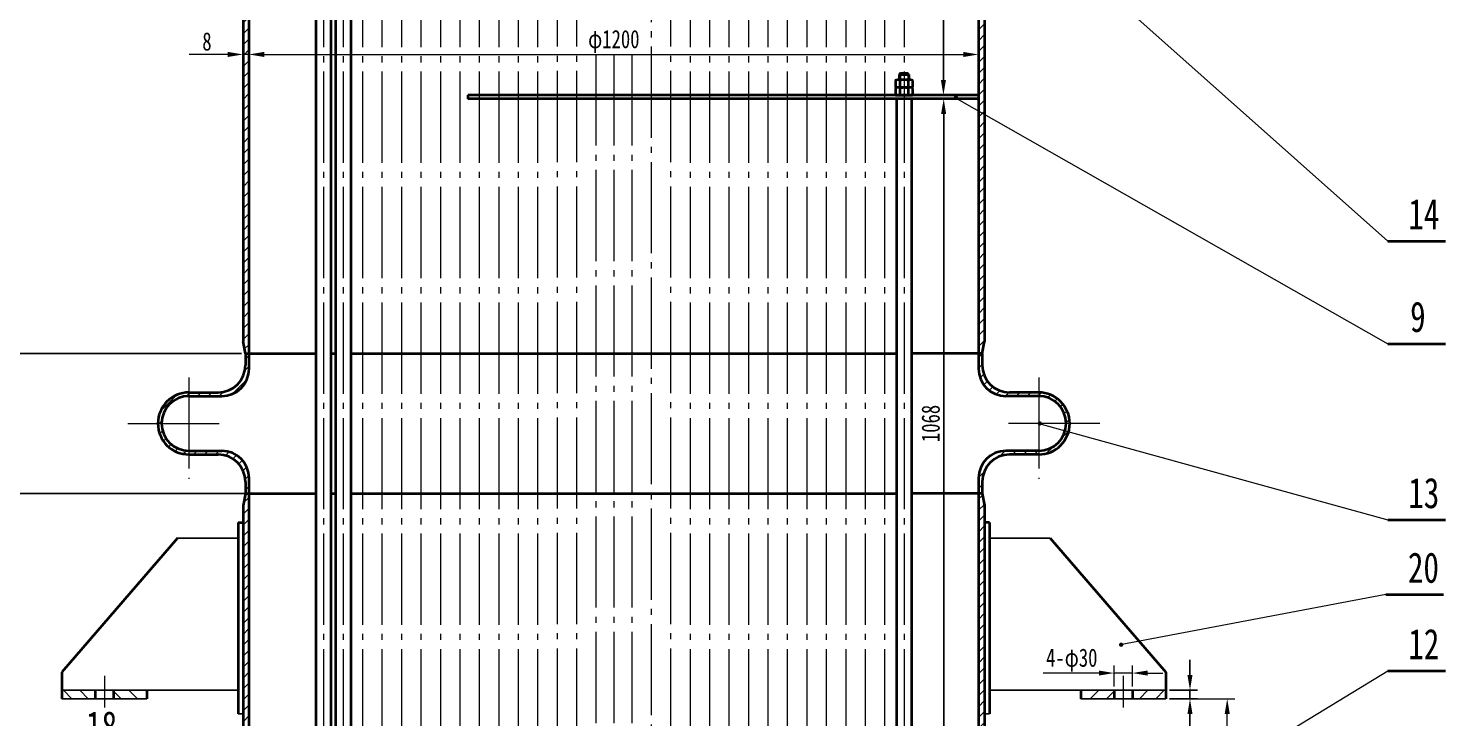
# Model space of a CAD drawing. Header units: millimetres. Extents: x 0 to 5940, y 0 to 8410.
# Drawn here: x 1224 to 3556, y 5176 to 6310 of the extents above; entities that cross this region are included whole.
import ezdxf

# ---------------------------------------------------------------- set-up
doc = ezdxf.new("R2010")
doc.units = ezdxf.units.MM
doc.header["$LTSCALE"] = 100
doc.linetypes.add('MYCENTER', pattern=[3.4, 1.5, -0.15, 0.1, -0.15, 1.5])
doc.layers.get('Defpoints').update_dxf_attribs({"lineweight": 5})
for name, color, linetype, lineweight in [('1', 7, 'Continuous', 35), ('2', 2, 'Continuous', 5), ('3', 3, 'MYCENTER', 5), ('6', 4, 'Continuous', 5)]:
    doc.layers.add(name, color=color, linetype=linetype, lineweight=lineweight)
doc.styles.add('HZTXT', font='SIMFANG.TTF', dxfattribs={"width": 0.75, "height": 30})
doc.dimstyles.new('ISO-25', dxfattribs={"dimtxt": 2.5, "dimasz": 2.5, "dimexe": 1.25, "dimexo": 0.625, "dimtad": 1, "dimdsep": 46, "dimtxsty": 'Standard', "dimcen": 2.5, "dimadec": 0, "dimazin": 0, "dimtfac": 1, "dimtmove": 0, "dimatfit": 3, "dimfxl": 0, "dimarcsym": 0})

# ---------------------------------------------------------------- blocks, each defined once
blk = doc.blocks.new('*D9')
at = {"layer": '6', "color": 0, "lineweight": -2}
for p, q in [((3135.3, 5246.3), (3135.3, 5271.3)), ((3101.7, 5221.3), (3147.8, 5221.3)), ((3101.7, 5207.3), (3147.8, 5207.3)), ((3135.3, 5221.3), (3135.3, 5207.3)), ((3135.3, 5182.3), (3135.3, 5119.6))]:
    blk.add_line(p, q, dxfattribs=at)
at = {"layer": '6', "color": 0}
for points in [[(3131.1, 5246.3), (3139.4, 5246.3), (3135.3, 5221.3)], [(3131.1, 5182.3), (3139.4, 5182.3), (3135.3, 5207.3)]]:
    blk.add_solid(points, dxfattribs=at)
at = {"layer": 'Defpoints', "color": 0}
for p in [(3095.5, 5221.3), (3095.5, 5207.3), (3135.3, 5221.3)]:
    blk.add_point(p, dxfattribs=at)
at = {"layer": '6', "color": 0, "insert": (3114, 5138.5), "char_height": 30, "attachment_point": 5, "rotation": 90, "style": 'HZTXT'}
blk.add_mtext('14', dxfattribs=at)
blk = doc.blocks.new('*D13')
at = {"layer": '6', "color": 0, "lineweight": -2}
for p, q in [((1581.2, 5545.2), (1110.9, 5545.2)), ((1123.4, 4219.2), (1123.4, 5520.2)), ((1177.4, 4194.2), (1110.9, 4194.2))]:
    blk.add_line(p, q, dxfattribs=at)
at = {"layer": '6', "color": 0}
for points in [[(1119.2, 5520.2), (1127.5, 5520.2), (1123.4, 5545.2)], [(1119.2, 4219.2), (1127.5, 4219.2), (1123.4, 4194.2)]]:
    blk.add_solid(points, dxfattribs=at)
at = {"layer": 'Defpoints', "color": 0}
for p in [(1123.4, 5545.2), (1587.5, 5545.2), (1183.7, 4194.2)]:
    blk.add_point(p, dxfattribs=at)
at = {"layer": '6', "color": 0, "insert": (1102.1, 4869.7), "char_height": 30, "attachment_point": 5, "rotation": 90, "style": 'HZTXT'}
blk.add_mtext('1351', dxfattribs=at)
blk = doc.blocks.new('*D14')
at = {"layer": '6', "color": 0, "lineweight": -2}
for p, q in [((1575.2, 5775.2), (1110.9, 5775.2)), ((1123.4, 5570.2), (1123.4, 5750.2)), ((1581.2, 5545.2), (1110.9, 5545.2))]:
    blk.add_line(p, q, dxfattribs=at)
at = {"layer": '6', "color": 0}
for points in [[(1119.2, 5750.2), (1127.5, 5750.2), (1123.4, 5775.2)], [(1119.2, 5570.2), (1127.5, 5570.2), (1123.4, 5545.2)]]:
    blk.add_solid(points, dxfattribs=at)
at = {"layer": 'Defpoints', "color": 0}
for p in [(1123.4, 5775.2), (1581.5, 5775.2), (1587.5, 5545.2)]:
    blk.add_point(p, dxfattribs=at)
at = {"layer": '6', "color": 0, "insert": (1102.1, 5660.2), "char_height": 30, "attachment_point": 5, "rotation": 90, "style": 'HZTXT'}
blk.add_mtext('230', dxfattribs=at)
blk = doc.blocks.new('*D15')
at = {"layer": '6', "color": 0, "lineweight": -2}
for p, q in [((1588.1, 7126.2), (1110.9, 7126.2)), ((1123.4, 5800.2), (1123.4, 7101.2)), ((1575.2, 5775.2), (1110.9, 5775.2))]:
    blk.add_line(p, q, dxfattribs=at)
at = {"layer": '6', "color": 0}
for points in [[(1119.2, 7101.2), (1127.5, 7101.2), (1123.4, 7126.2)], [(1119.2, 5800.2), (1127.5, 5800.2), (1123.4, 5775.2)]]:
    blk.add_solid(points, dxfattribs=at)
at = {"layer": 'Defpoints', "color": 0}
for p in [(1123.4, 7126.2), (1594.3, 7126.2), (1581.5, 5775.2)]:
    blk.add_point(p, dxfattribs=at)
at = {"layer": '6', "color": 0, "insert": (1102.1, 6450.7), "char_height": 30, "attachment_point": 5, "rotation": 90, "style": 'HZTXT'}
blk.add_mtext('1351', dxfattribs=at)
blk = doc.blocks.new('*D16')
at = {"layer": '2', "color": 0, "lineweight": -2}
for p, q in [((2671.1, 7126.2), (2742.2, 7126.2)), ((2729.7, 6225.2), (2729.7, 7101.2)), ((2685, 6200.2), (2742.2, 6200.2))]:
    blk.add_line(p, q, dxfattribs=at)
at = {"layer": '2', "color": 0}
for points in [[(2725.5, 7101.2), (2733.8, 7101.2), (2729.7, 7126.2)], [(2725.5, 6225.2), (2733.8, 6225.2), (2729.7, 6200.2)]]:
    blk.add_solid(points, dxfattribs=at)
at = {"layer": 'Defpoints', "color": 0}
for p in [(2664.9, 7126.2), (2729.7, 7126.2), (2678.7, 6200.2)]:
    blk.add_point(p, dxfattribs=at)
at = {"layer": '2', "color": 0, "insert": (2708.4, 6663.2), "char_height": 30, "attachment_point": 5, "rotation": 90, "style": 'HZTXT'}
blk.add_mtext('926', dxfattribs=at)
blk = doc.blocks.new('*D17')
at = {"layer": '2', "color": 0, "lineweight": -2}
for p, q in [((2683.6, 6194.2), (2742.6, 6194.2)), ((2730.1, 6169.2), (2730.1, 5151.2)), ((2433.7, 5126.2), (2742.6, 5126.2))]:
    blk.add_line(p, q, dxfattribs=at)
at = {"layer": '2', "color": 0}
for points in [[(2725.9, 6169.2), (2734.2, 6169.2), (2730.1, 6194.2)], [(2725.9, 5151.2), (2734.2, 5151.2), (2730.1, 5126.2)]]:
    blk.add_solid(points, dxfattribs=at)
at = {"layer": 'Defpoints', "color": 0}
for p in [(2677.4, 6194.2), (2427.5, 5126.2), (2730.1, 5126.2)]:
    blk.add_point(p, dxfattribs=at)
at = {"layer": '2', "color": 0, "insert": (2708.8, 5660.2), "char_height": 30, "attachment_point": 5, "rotation": 90, "style": 'HZTXT'}
blk.add_mtext('1068', dxfattribs=at)

msp = doc.modelspace()

# ---------------------------------------------------------------- hatches: boundary and pattern name
at = {"layer": '2'}
h = msp.add_hatch(dxfattribs=at)
h.set_pattern_fill('ANSI31', color=256, scale=4, style=0)
h.paths.add_polyline_path([(2797.475, 6061.918), (2787.475, 6061.918), (2787.475, 5775.167), (2793.475, 5775.167), (2797.475, 5795.167)])
h.paths.add_polyline_path([(2797.475, 6376.167), (2787.475, 6376.167), (2787.475, 6061.918), (2797.475, 6061.918)])
h = msp.add_hatch(dxfattribs=at)
h.set_pattern_fill('ANSI31', color=256, scale=4, style=0)
h.paths.add_polyline_path([(1587.475, 6004.479), (1577.475, 6004.479), (1577.475, 5795.167), (1581.475, 5775.167), (1587.475, 5775.167)])
h.paths.add_polyline_path([(1587.475, 6345.797), (1577.475, 6345.797), (1577.475, 6004.479), (1587.475, 6004.479)])
h = msp.add_hatch(dxfattribs=at)
h.set_pattern_fill('ANSI31', color=256, scale=4, style=0)
h.paths.add_polyline_path([(1542.475, 5615.167), (1488.475, 5615.167), (1488.475, 5609.167), (1536.475, 5609.167, -0.41421356), (1581.475, 5564.167), (1581.475, 5545.167), (1587.475, 5545.167), (1587.475, 5570.167, 0.41421356)])
h.paths.add_polyline_path([(1443.475, 5660.167), (1437.475, 5660.167, 0.41421356), (1488.475, 5609.167), (1488.475, 5615.167, -0.41421356)])
h.paths.add_polyline_path([(1488.475, 5705.167), (1488.475, 5711.167, 0.41421356), (1437.475, 5660.167), (1443.475, 5660.167, -0.41421356)])
h.paths.add_polyline_path([(1587.475, 5750.167), (1587.475, 5775.167), (1581.475, 5775.167), (1581.475, 5756.167, -0.41421356), (1536.475, 5711.167), (1488.475, 5711.167), (1488.475, 5705.167), (1542.475, 5705.167, 0.41421356)])
h = msp.add_hatch(dxfattribs=at)
h.set_pattern_fill('ANSI31', color=256, scale=4, style=0)
h.paths.add_polyline_path([(2793.475, 5756.167), (2793.475, 5775.167), (2787.475, 5775.167), (2787.475, 5750.167, 0.41421356), (2832.475, 5705.167), (2886.475, 5705.167), (2886.475, 5711.167), (2838.475, 5711.167, -0.41421356)])
h = msp.add_hatch(dxfattribs=at)
h.set_pattern_fill('ANSI31', color=256, scale=4, style=0)
h.paths.add_polyline_path([(2886.475, 5615.167), (2832.475, 5615.167, 0.41421356), (2787.475, 5570.167), (2787.475, 5545.167), (2793.475, 5545.167), (2793.475, 5564.167, -0.41421356), (2838.475, 5609.167), (2886.475, 5609.167)])
h.paths.add_polyline_path([(2937.475, 5660.167), (2931.475, 5660.167, -0.41421356), (2886.475, 5615.167), (2886.475, 5609.167, 0.41421356)])
h.paths.add_polyline_path([(2886.475, 5711.167), (2886.475, 5705.167, -0.41421356), (2931.475, 5660.167), (2937.475, 5660.167, 0.41421356)])
h = msp.add_hatch(dxfattribs=at)
h.set_pattern_fill('ANSI31', color=256, scale=4, style=0)
h.paths.add_polyline_path([(1587.475, 5545.167), (1581.475, 5545.167), (1577.475, 5525.167), (1577.475, 5334.57), (1587.475, 5334.57)])
h = msp.add_hatch(dxfattribs=at)
h.set_pattern_fill('ANSI31', color=256, scale=4, style=0)
h.paths.add_polyline_path([(2797.475, 5525.167), (2793.475, 5545.167), (2787.475, 5545.167), (2787.475, 5216.461), (2797.475, 5216.461)])
h = msp.add_hatch(dxfattribs=at)
h.set_pattern_fill('ANSI31', color=256, scale=4, style=0)
h.paths.add_polyline_path([(1587.475, 5334.57), (1577.475, 5334.57), (1577.475, 5037.173), (1587.475, 5032.701)])
h = msp.add_hatch(dxfattribs=at)
h.set_pattern_fill('ANSI31', color=256, scale=6, style=0)
h.set_pattern_definition([(135, (4374.95, 0), (13.470384, 13.470384), [])])
h.paths.add_polyline_path([(1419.475, 5207.303), (1419.475, 5221.303), (1364.475, 5221.303), (1364.475, 5207.303)])
h.paths.add_polyline_path([(1334.475, 5207.303), (1334.475, 5221.303), (1279.475, 5221.303), (1279.475, 5207.303)])
h = msp.add_hatch(dxfattribs=at)
h.set_pattern_fill('ANSI31', color=256, scale=4, style=0)
h.paths.add_polyline_path([(2797.475, 5216.461), (2787.475, 5216.461), (2787.475, 4687.692), (2797.475, 4687.692)])
h = msp.add_hatch(dxfattribs=at)
h.set_pattern_fill('ANSI31', color=256, scale=6, style=0)
h.paths.add_polyline_path([(3010.475, 5207.303), (3010.475, 5221.303), (2955.475, 5221.303), (2955.475, 5207.303)])
h.paths.add_polyline_path([(3095.475, 5207.303), (3095.475, 5221.303), (3040.475, 5221.303), (3040.475, 5207.303)])

# ---------------------------------------------------------------- linework, layer by layer
for p, q in [((1469.475, 5471.303), (1569.475, 5471.303)), ((2905.475, 5471.303), (2805.475, 5471.303)), ((1279.475, 5221.303), (1569.475, 5221.303)), ((1279.475, 5207.303), (1419.475, 5207.303)), ((3095.475, 5221.303), (2805.475, 5221.303)), ((3095.475, 5207.303), (2955.475, 5207.303)), ((1569.475, 5182.303), (1577.475, 5182.303)), ((2805.475, 5182.303), (2797.475, 5182.303))]:
    msp.add_line(p, q)
at = {"layer": '1'}
for p, q in [((1697.573, 4160.167), (1697.573, 7163.167)), ((1722.573, 4157.167), (1722.573, 7163.167)), ((1729.573, 7163.167), (1729.573, 4157.167)), ((1754.573, 7163.167), (1754.573, 4157.167)), ((1577.475, 7037.667), (1577.475, 5795.167)), ((1587.475, 5750.167), (1587.475, 7037.667)), ((2787.475, 6376.167), (2787.475, 5750.167)), ((2797.475, 6376.167), (2797.475, 5795.167)), ((2658.877, 6236.167), (2656.877, 6234.167)), ((2656.877, 6234.167), (2656.877, 6226.167)), ((2672.877, 6234.167), (2672.877, 6226.167)), ((1947.475, 6200.167), (1947.475, 6194.167)), ((2677.377, 6200.167), (1947.475, 6200.167)), ((2677.377, 6194.167), (1947.475, 6194.167)), ((2652.377, 6194.167), (2652.377, 4157.167)), ((2787.475, 6200.167), (2677.377, 6200.167)), ((2787.475, 6194.167), (2677.377, 6194.167)), ((2677.377, 6194.167), (2677.377, 4157.167)), ((3460.873, 5960.217), (3555.873, 5960.217)), ((1581.475, 5775.167), (1577.475, 5795.167)), ((2793.475, 5775.167), (2797.475, 5795.167)), ((3460.873, 5791.383), (3555.873, 5791.383)), ((1581.475, 5775.167), (1697.573, 5775.167)), ((1581.475, 5775.167), (1581.475, 5756.167)), ((1722.573, 5775.167), (1729.573, 5775.167)), ((1754.573, 5775.167), (2652.377, 5775.167)), ((2793.475, 5775.167), (2677.377, 5775.167)), ((2793.475, 5775.167), (2793.475, 5756.167)), ((1488.475, 5711.167), (1536.475, 5711.167)), ((1488.475, 5705.167), (1542.475, 5705.167)), ((2886.475, 5705.167), (2832.475, 5705.167)), ((2886.475, 5711.167), (2838.475, 5711.167)), ((1488.475, 5615.167), (1542.475, 5615.167)), ((1488.475, 5609.167), (1536.475, 5609.167)), ((2886.475, 5615.167), (2832.475, 5615.167)), ((2886.475, 5609.167), (2838.475, 5609.167)), ((1581.475, 5564.167), (1581.475, 5545.167)), ((1587.475, 5545.167), (1587.475, 5570.167)), ((2787.475, 5570.167), (2787.475, 4282.667)), ((2793.475, 5564.167), (2793.475, 5545.167)), ((1581.475, 5545.167), (1577.475, 5525.167)), ((1581.475, 5545.167), (1697.573, 5545.167)), ((1587.475, 4269.167), (1587.475, 5545.167)), ((1722.573, 5545.167), (1729.573, 5545.167)), ((1754.573, 5545.167), (2652.377, 5545.167)), ((2793.475, 5545.167), (2677.377, 5545.167)), ((2793.475, 5545.167), (2797.475, 5525.167)), ((1577.475, 5525.167), (1577.475, 4269.167)), ((2797.475, 5525.167), (2797.475, 4282.667)), ((1569.475, 5497.303), (1569.475, 5182.303)), ((1569.475, 5497.303), (1577.475, 5497.303)), ((2805.475, 5497.303), (2797.475, 5497.303)), ((2805.475, 5497.303), (2805.475, 5182.303)), ((3460.873, 5501.574), (3555.873, 5501.574)), ((1469.475, 5471.303), (1279.475, 5251.303)), ((2905.475, 5471.303), (3095.475, 5251.303)), ((3457.244, 5378.855), (3552.244, 5378.855)), ((1279.475, 5251.303), (1279.475, 5207.303)), ((3095.475, 5251.303), (3095.475, 5207.303)), ((3460.873, 5253.056), (3555.873, 5253.056)), ((1334.475, 5221.303), (1334.475, 5207.303)), ((1364.475, 5221.303), (1364.475, 5207.303)), ((1419.475, 5221.303), (1419.475, 5207.303)), ((2955.475, 5221.303), (2955.475, 5207.303)), ((3010.475, 5221.303), (3010.475, 5207.303)), ((3040.475, 5221.303), (3040.475, 5207.303))]:
    msp.add_line(p, q, dxfattribs=at)
at = {"layer": '1', "ltscale": 0.5}
for p, q in [((2654.489, 6226.167), (2675.264, 6226.167)), ((2656.877, 6234.167), (2672.877, 6234.167)), ((2658.877, 6236.167), (2670.877, 6236.167)), ((2672.877, 6234.167), (2670.877, 6236.167)), ((2651.027, 6224.167), (2651.027, 6213.167)), ((2651.027, 6213.167), (2678.727, 6213.167)), ((2651.027, 6213.167), (2678.727, 6213.167)), ((2651.027, 6211.167), (2651.027, 6200.167)), ((2654.489, 6213.167), (2675.264, 6213.167)), ((2657.952, 6224.167), (2657.952, 6213.167)), ((2657.952, 6211.167), (2657.952, 6200.167)), ((2671.802, 6224.167), (2671.802, 6213.167)), ((2671.802, 6211.167), (2671.802, 6200.167)), ((2678.727, 6224.167), (2678.727, 6213.167)), ((2678.727, 6211.167), (2678.727, 6200.167)), ((2651.027, 6200.167), (2678.727, 6200.167)), ((2651.027, 6200.167), (2678.727, 6200.167))]:
    msp.add_line(p, q, dxfattribs=at)
at = {"layer": '1', "const_width": 3.5}
for points in [[(2748.521, 6196.389, 1), (2752.021, 6196.389, 1)], [(2886.475, 5660.167, 1), (2889.975, 5660.167, 1)], [(3020.221, 5296.199, 1), (3023.721, 5296.199, 1)]]:
    msp.add_lwpolyline(points, format="xyb", close=True, dxfattribs=at)
at = {"layer": '1'}
for centre, radius, start, end in [((1536.475, 5756.167), 45, 270, 0), ((1542.475, 5750.167), 45, 270, 0), ((2832.475, 5750.167), 45, 180, 270), ((2838.475, 5756.167), 45, 180, 270), ((1488.475, 5660.167), 51, 90, 270), ((1488.475, 5660.167), 45, 90, 270), ((2886.475, 5660.167), 51, 270, 90), ((2886.475, 5660.167), 45, 270, 90), ((1536.475, 5564.167), 45, 360, 90), ((1542.475, 5570.167), 45, 0, 90), ((2832.475, 5570.167), 45, 90, 180), ((2838.475, 5564.167), 45, 90, 180)]:
    msp.add_arc(centre, radius, start, end, dxfattribs=at)
at = {"layer": '1', "ltscale": 0.5, "extrusion": (0, 0, -1)}
for centre, major_axis, ratio in [((2654.489, 6224.167), (-3.462, 0), 0.57761733), ((2664.877, 6224.167), (-6.925, 0), 0.28880866), ((2675.264, 6224.167), (-3.462, 0), 0.57761733), ((2654.489, 6211.167), (-3.462, 0), 0.57761733), ((2664.877, 6211.167), (-6.925, 0), 0.28880866), ((2675.264, 6211.167), (-3.462, 0), 0.57761733)]:
    msp.add_ellipse(centre, major_axis=major_axis, ratio=ratio, start_param=0, end_param=3.14159265, dxfattribs=at)
at = {"layer": '2'}
for p, q in [((2886.475, 6470.874), (3460.873, 5960.217)), ((2748.521, 6196.389), (3460.873, 5791.383)), ((2886.475, 5660.167), (3460.873, 5501.574)), ((3457.244, 5378.855), (3020.221, 5296.199)), ((3210.18, 5100.761), (3460.873, 5253.056))]:
    msp.add_line(p, q, dxfattribs=at)
at = {"layer": '3'}
for p, q in [((1710.073, 7189.138), (1710.073, 4129.169)), ((1742.073, 7189.138), (1742.073, 4129.169)), ((1774.073, 7189.138), (1774.073, 4129.169)), ((1806.073, 7189.138), (1806.073, 4129.169)), ((1838.073, 7189.138), (1838.073, 4129.169)), ((1870.073, 7189.138), (1870.073, 4129.169)), ((1902.073, 7189.138), (1902.073, 4129.169)), ((1934.073, 7189.138), (1934.073, 4129.169)), ((1966.073, 7189.138), (1966.073, 4129.169)), ((1998.073, 7189.138), (1998.073, 4129.169)), ((2030.073, 7189.138), (2030.073, 4129.169)), ((2062.073, 7189.138), (2062.073, 4129.169)), ((2094.058, 7190.136), (2094.058, 4130.167)), ((2126.058, 7190.136), (2126.058, 4130.167)), ((2280.893, 7190.136), (2280.893, 4130.167)), ((2312.877, 7189.138), (2312.877, 4129.169)), ((2344.877, 7189.138), (2344.877, 4129.169)), ((2376.877, 7189.138), (2376.877, 4129.169)), ((2408.877, 7189.138), (2408.877, 4129.169)), ((2440.877, 7189.138), (2440.877, 4129.169)), ((2472.877, 7189.138), (2472.877, 4129.169)), ((2504.877, 7189.138), (2504.877, 4129.169)), ((2536.877, 7189.138), (2536.877, 4129.169)), ((2568.877, 7189.138), (2568.877, 4129.169)), ((2600.877, 7189.138), (2600.877, 4129.169)), ((2632.877, 7189.138), (2632.877, 4129.169)), ((2664.877, 7189.138), (2664.877, 4129.169)), ((2248.893, 6470.231), (2248.893, 4130.167)), ((2158.058, 6267.163), (2158.058, 4130.167)), ((2187.475, 6267.163), (2187.475, 3401.698)), ((2216.893, 6267.163), (2216.893, 4130.167)), ((1488.475, 5735.958), (1488.475, 5569.167)), ((2886.475, 5735.958), (2886.475, 5569.167)), ((1388.144, 5660.167), (1539.572, 5660.167)), ((2986.806, 5660.167), (2835.378, 5660.167)), ((1349.475, 5245.041), (1349.475, 5192.766)), ((3025.475, 5245.041), (3025.475, 5192.766))]:
    msp.add_line(p, q, dxfattribs=at)
at = {"layer": '6'}
for p, q in [((2787.475, 6273.413), (2787.475, 6279.663)), ((1552.475, 6267.163), (1488.827, 6267.163)), ((1587.475, 6267.163), (1577.475, 6267.163)), ((1612.475, 6267.163), (2762.475, 6267.163)), ((2658.877, 6236.167), (2658.877, 6226.167)), ((2670.877, 6236.167), (2670.877, 6226.167)), ((2985.475, 5249.592), (2893.743, 5249.592)), ((3010.475, 5227.553), (3010.475, 5262.092)), ((3040.475, 5249.592), (3010.475, 5249.592)), ((3040.475, 5227.553), (3040.475, 5262.092)), ((3065.475, 5249.592), (3090.475, 5249.592)), ((3101.725, 5207.303), (3209.051, 5207.303)), ((3196.551, 3994.518), (3196.551, 5182.303))]:
    msp.add_line(p, q, dxfattribs=at)
for points in [[(1552.475, 6271.33), (1552.475, 6262.997), (1577.475, 6267.163)], [(1612.475, 6271.33), (1612.475, 6262.997), (1587.475, 6267.163)], [(2762.475, 6271.33), (2762.475, 6262.997), (2787.475, 6267.163)], [(2985.475, 5253.759), (2985.475, 5245.426), (3010.475, 5249.592)], [(3065.475, 5253.759), (3065.475, 5245.426), (3040.475, 5249.592)], [(3192.384, 5182.303), (3200.718, 5182.303), (3196.551, 5207.303)]]:
    msp.add_solid(points, dxfattribs=at)

# ---------------------------------------------------------------- texts
at = {"layer": '2', "style": 'HZTXT', "width": 0.75}
for s, p in [('14', (3494.433, 5979.486)), ('9', (3497.451, 5810.651)), ('13', (3494.433, 5520.843)), ('20', (3493.822, 5398.124)), ('12', (3494.433, 5272.324)), ('18', (1319.27, 5136.916))]:
    msp.add_text(s, height=50, dxfattribs=at).set_placement(p)
at = {"layer": '6', "char_height": 30, "attachment_point": 5, "style": 'HZTXT'}
for s, insert in [('8', (1518.135, 6288.413)), ('φ1200', (2187.475, 6288.413)), ('4-φ30', (2940.803, 5270.842))]:
    msp.add_mtext(s, dxfattribs=dict(at, insert=insert))

# ---------------------------------------------------------------- dimensions: what is measured, and where the dimension line sits
at = {"layer": '2'}
for base, p1, p2, picture, middle in [((2729.668, 7126.167), (2678.727, 6200.167), (2664.877, 7126.167), '*D16', (2708.418, 6663.167)), ((2730.063, 5126.167), (2677.377, 6194.167), (2427.475, 5126.167), '*D17', (2708.813, 5660.167))]:
    dim = msp.add_linear_dim(base=base, p1=p1, p2=p2, angle=90, dimstyle='ISO-25', override={"dimscale": 10, "dimtxt": 3, "dimtxsty": 'HZTXT', "dimtix": 1}, dxfattribs=at)
    dim.commit()
    dim.dimension.update_dxf_attribs({"geometry": picture, "text_midpoint": middle})
at = {"layer": '6'}
for base, p1, p2, override, picture, middle in [((1123.372, 7126.167), (1581.475, 5775.167), (1594.33, 7126.167), {"dimscale": 10, "dimtxt": 3, "dimtxsty": 'HZTXT', "dimtix": 1, "dimtmove": 1}, '*D15', (1102.122, 6450.667)), ((1123.372, 5775.167), (1587.475, 5545.167), (1581.475, 5775.167), {"dimscale": 10, "dimtxt": 3, "dimtxsty": 'HZTXT', "dimtix": 1, "dimtmove": 1}, '*D14', (1102.122, 5660.167)), ((1123.372, 5545.167), (1183.658, 4194.167), (1587.475, 5545.167), {"dimscale": 10, "dimtxt": 3, "dimtxsty": 'HZTXT', "dimtix": 1}, '*D13', (1102.122, 4869.667))]:
    dim = msp.add_linear_dim(base=base, p1=p1, p2=p2, angle=90, dimstyle='ISO-25', override=override, dxfattribs=at)
    dim.commit()
    dim.dimension.update_dxf_attribs({"geometry": picture, "text_midpoint": middle})
dim = msp.add_linear_dim(base=(3135.256, 5221.303), p1=(3095.475, 5207.303), p2=(3095.475, 5221.303), angle=90, dimstyle='ISO-25', override={"dimscale": 10, "dimtxt": 3, "dimtxsty": 'HZTXT', "dimtix": 1}, dxfattribs=at)
dim.commit()
dim.dimension.update_dxf_attribs({"geometry": '*D9', "text_midpoint": (3135.256, 5138.466), "dimtype": 160})

doc.saveas('drawing.dxf')
